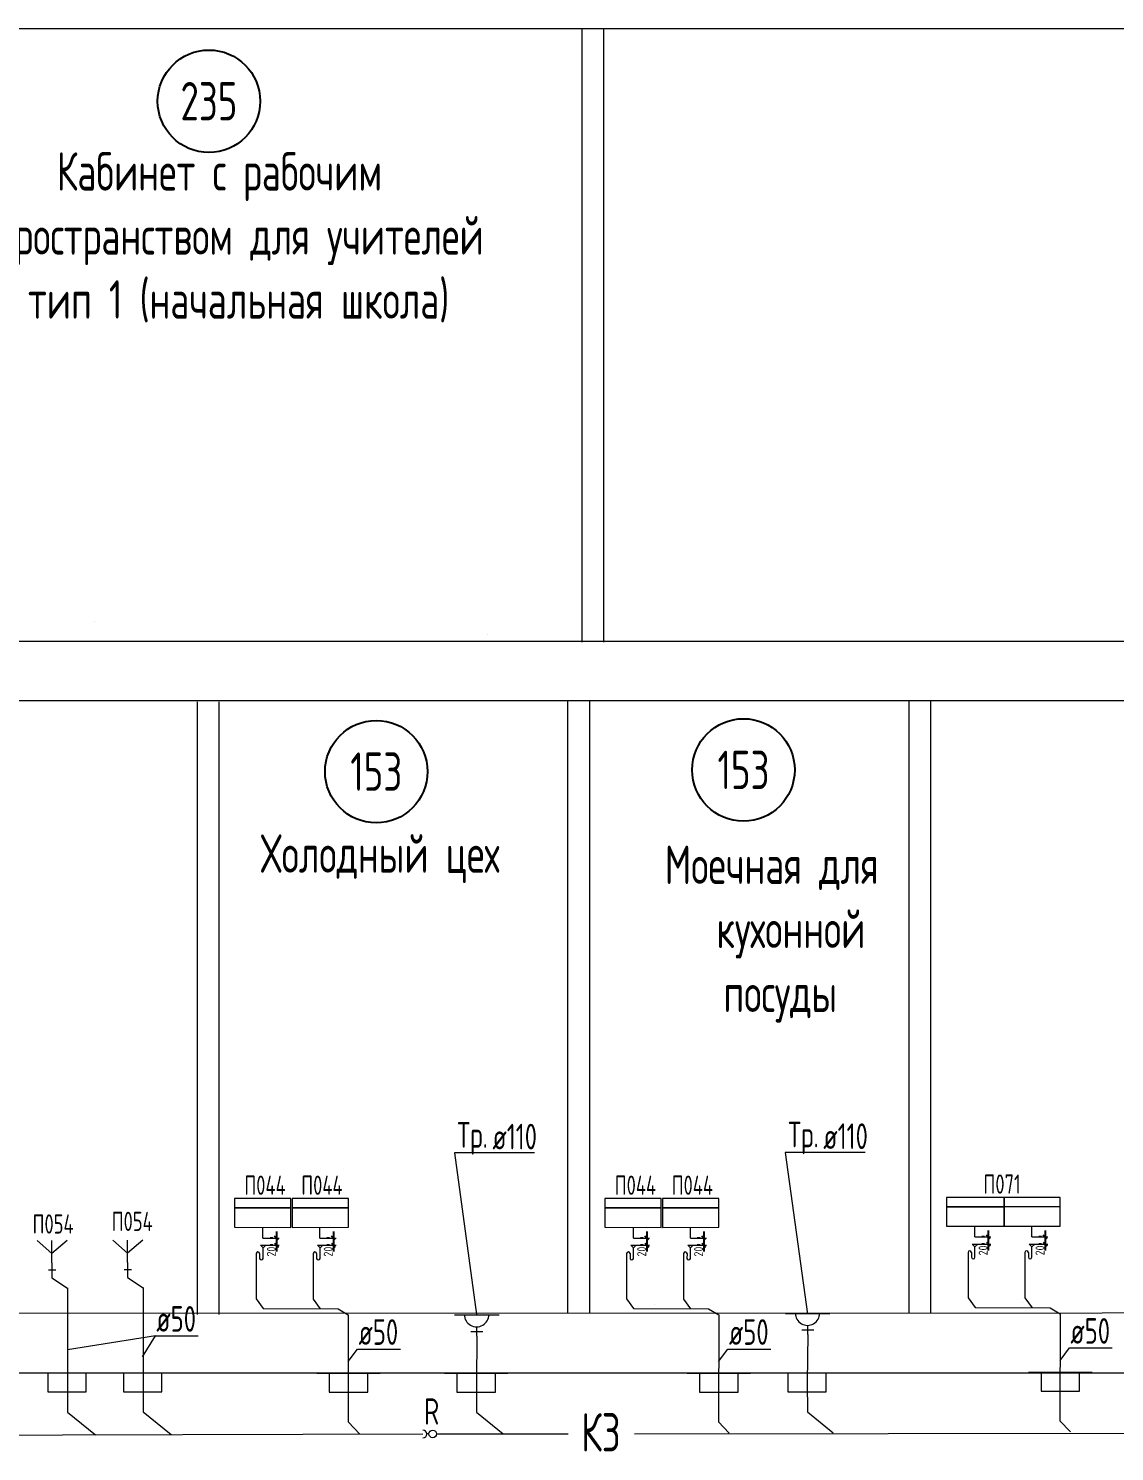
# Model space of a CAD drawing. Header units: millimetres. Extents: x -8689834 to 9419935, y -284943 to 166066.
# Drawn here: x -225617 to -217139, y -274200 to -263091 of the extents above; entities that cross this region are included whole.
import ezdxf
from ezdxf.enums import TextEntityAlignment as Align

# ---------------------------------------------------------------- set-up
doc = ezdxf.new("R2010")
doc.units = ezdxf.units.MM
doc.header["$MEASUREMENT"] = 0
doc.layers.get('0').update_dxf_attribs({"color": 250, "lineweight": 9})
for name, color, linetype in [('PDF _0', 7, 'Continuous'), ('PDF __ВК-В1', 5, 'Continuous'), ('PDF __ВК-противопожарные муфты', 1, 'Continuous'), ('PDF __ВК-стены', 7, 'Continuous'), ('PDF __Сантехника', 7, 'Continuous'), ('PDF _TEKSTBK', 7, 'Continuous'), ('АР_Кровля дорожки', 245, 'Continuous'), ('АР_Таблицы', 250, 'Continuous')]:
    doc.layers.add(name, color=color, linetype=linetype)
doc.layers.add('PDF __ВК-К1', color=7, linetype='Continuous', true_color=0xb80000)
for name, color, linetype, lineweight in [('АР_Маркер экспликации', 239, 'Continuous', 13), ('АР_Номер помещения', 1, 'Continuous', 25), ('АР_Помещения_площадь', 19, 'Continuous', 9), ('ВК_канализация', 32, 'Continuous', 30)]:
    doc.layers.add(name, color=color, linetype=linetype, lineweight=lineweight)
doc.styles.add('ISOCPEUR', font='isocpeur.ttf', dxfattribs={"width": 0.7})
doc.styles.get("Standard").update_dxf_attribs({"font": 'isocpeur.ttf', "width": 0.7})
doc.styles.add('ГОСТ М100', font='ARIALN.TTF')
doc.dimstyles.new('ISO-25', dxfattribs={"dimtxt": 70, "dimasz": 30, "dimexe": 50, "dimexo": 50, "dimgap": 5, "dimtad": 1, "dimdec": 0, "dimdsep": 46, "dimtxsty": 'ГОСТ М100', "dimblk": 'OBLIQUE', "dimcen": 30, "dimdle": 50, "dimadec": 0, "dimazin": 0, "dimtfac": 1, "dimtdec": 0, "dimtmove": 1, "dimatfit": 3, "dimldrblk": 'OBLIQUE', "dimfxl": 1, "dimarcsym": 0})

# ---------------------------------------------------------------- blocks, each defined once
blk = doc.blocks.new('*U1959')
at = {"layer": 'АР_Номер помещения', "color": 7}
blk.add_circle((-15720, 4793), 400, dxfattribs=at)
at = {"layer": 'АР_Помещения_площадь', "color": 7}
blk.add_line((-13545, 633), (-13545, 633), dxfattribs=at)
at = {"color": 7, "style": 'ISOCPEUR', "width": 0.7, "flags": 1}
blk.add_attdef('КАТЕГОРИЯ', (-499, -2092), '', height=250, dxfattribs=at)
at = {"layer": 'АР_Номер помещения', "color": 7, "style": 'ISOCPEUR', "width": 0.7}
blk.add_attdef('НОМЕР_ПОМЕЩЕНИЯ', text='', height=300, dxfattribs=at).set_placement((-15720, 4793), align=Align.MIDDLE_CENTER)
at = {"layer": 'АР_Помещения_площадь', "color": 7, "lineweight": 30, "width": 0.7, "flags": 104}
blk.add_attdef('ИМЯ_ПОМЕЩЕНИЯ', text='', height=100, dxfattribs=at).set_placement((158, 1217), align=Align.MIDDLE_CENTER)
at = {"layer": 'АР_Помещения_площадь', "color": 7, "style": 'ISOCPEUR', "width": 0.7}
blk.add_attdef('ПЛОЩАДЬ_ПОМЕЩЕНИЯ', text='', height=200, dxfattribs=at).set_placement((-13540, 880), align=Align.MIDDLE_RIGHT)
blk = doc.blocks.new('*U1955')
at = {"layer": 'АР_Номер помещения', "color": 7}
blk.add_circle((-15720, 4793), 400, dxfattribs=at)
at = {"layer": 'АР_Помещения_площадь', "color": 7}
blk.add_line((-13545, 633), (-13545, 633), dxfattribs=at)
at = {"color": 7, "style": 'ISOCPEUR', "width": 0.7, "flags": 1}
blk.add_attdef('КАТЕГОРИЯ', (-499, -2092), '', height=250, dxfattribs=at)
at = {"layer": 'АР_Номер помещения', "color": 7, "style": 'ISOCPEUR', "width": 0.7}
blk.add_attdef('НОМЕР_ПОМЕЩЕНИЯ', text='', height=300, dxfattribs=at).set_placement((-15720, 4793), align=Align.MIDDLE_CENTER)
at = {"layer": 'АР_Помещения_площадь', "color": 7, "lineweight": 30, "width": 0.7, "flags": 104}
blk.add_attdef('ИМЯ_ПОМЕЩЕНИЯ', text='', height=100, dxfattribs=at).set_placement((158, 1217), align=Align.MIDDLE_CENTER)
at = {"layer": 'АР_Помещения_площадь', "color": 7, "style": 'ISOCPEUR', "width": 0.7}
blk.add_attdef('ПЛОЩАДЬ_ПОМЕЩЕНИЯ', text='', height=200, dxfattribs=at).set_placement((-13540, 880), align=Align.MIDDLE_RIGHT)
blk = doc.blocks.new('*U1956')
at = {"layer": 'АР_Номер помещения', "color": 7}
blk.add_circle((-15720, 4793), 400, dxfattribs=at)
at = {"layer": 'АР_Помещения_площадь', "color": 7}
blk.add_line((-13545, 633), (-13545, 633), dxfattribs=at)
at = {"color": 7, "style": 'ISOCPEUR', "width": 0.7, "flags": 1}
blk.add_attdef('КАТЕГОРИЯ', (-499, -2092), '', height=250, dxfattribs=at)
at = {"layer": 'АР_Номер помещения', "color": 7, "style": 'ISOCPEUR', "width": 0.7}
blk.add_attdef('НОМЕР_ПОМЕЩЕНИЯ', text='', height=300, dxfattribs=at).set_placement((-15720, 4793), align=Align.MIDDLE_CENTER)
at = {"layer": 'АР_Помещения_площадь', "color": 7, "lineweight": 30, "width": 0.7, "flags": 104}
blk.add_attdef('ИМЯ_ПОМЕЩЕНИЯ', text='', height=100, dxfattribs=at).set_placement((158, 1217), align=Align.MIDDLE_CENTER)
at = {"layer": 'АР_Помещения_площадь', "color": 7, "style": 'ISOCPEUR', "width": 0.7}
blk.add_attdef('ПЛОЩАДЬ_ПОМЕЩЕНИЯ', text='', height=200, dxfattribs=at).set_placement((-13540, 880), align=Align.MIDDLE_RIGHT)
blk = doc.blocks.new('_Oblique')
at = {"color": 0, "linetype": 'ByBlock', "lineweight": -2}
blk.add_line((-0.5, -0.5), (0.5, 0.5), dxfattribs=at)
blk = doc.blocks.new('*D2082')
at = {"layer": 'АР_Кровля дорожки', "color": 0, "lineweight": -2, "ltscale": 500, "transparency": 16777216}
for p, q in [((-223681, -272483), (-223681, -272639)), ((-223710, -272533), (-223731, -272533)), ((-223710, -272589), (-223731, -272589))]:
    blk.add_line(p, q, dxfattribs=at)
at = {"layer": 'АР_Кровля дорожки', "color": 0, "lineweight": -2, "ltscale": 500, "transparency": 16777216, "xscale": 30, "yscale": 30, "zscale": 30}
for p, rotation in [((-223681, -272533), 90), ((-223681, -272589), 270)]:
    blk.add_blockref('_Oblique', p, dxfattribs=dict(at, rotation=rotation))
at = {"layer": 'АР_Кровля дорожки', "color": 0, "lineweight": 13, "ltscale": 500, "transparency": 16777216, "insert": (-223721, -272639), "char_height": 70, "attachment_point": 5, "rotation": 90, "style": 'ГОСТ М100'}
blk.add_mtext('{\\fГОСТ тип А|b0|i0|c0|p34;20}', dxfattribs=at)
blk = doc.blocks.new('*D2083')
at = {"layer": 'АР_Кровля дорожки', "color": 0, "lineweight": -2, "ltscale": 500, "transparency": 16777216}
for p, q in [((-223237, -272483), (-223237, -272639)), ((-223266, -272533), (-223287, -272533)), ((-223266, -272589), (-223287, -272589))]:
    blk.add_line(p, q, dxfattribs=at)
at = {"layer": 'АР_Кровля дорожки', "color": 0, "lineweight": -2, "ltscale": 500, "transparency": 16777216, "xscale": 30, "yscale": 30, "zscale": 30}
for p, rotation in [((-223237, -272533), 90), ((-223237, -272589), 270)]:
    blk.add_blockref('_Oblique', p, dxfattribs=dict(at, rotation=rotation))
at = {"layer": 'АР_Кровля дорожки', "color": 0, "lineweight": 13, "ltscale": 500, "transparency": 16777216, "insert": (-223277, -272639), "char_height": 70, "attachment_point": 5, "rotation": 90, "style": 'ГОСТ М100'}
blk.add_mtext('{\\fГОСТ тип А|b0|i0|c0|p34;20}', dxfattribs=at)
blk = doc.blocks.new('*D2071')
at = {"layer": 'АР_Кровля дорожки', "color": 0, "lineweight": -2, "ltscale": 500, "transparency": 16777216}
for p, q in [((-220790, -272483), (-220790, -272639)), ((-220819, -272533), (-220840, -272533)), ((-220819, -272589), (-220840, -272589))]:
    blk.add_line(p, q, dxfattribs=at)
at = {"layer": 'АР_Кровля дорожки', "color": 0, "lineweight": -2, "ltscale": 500, "transparency": 16777216, "xscale": 30, "yscale": 30, "zscale": 30}
for p, rotation in [((-220790, -272533), 90), ((-220790, -272589), 270)]:
    blk.add_blockref('_Oblique', p, dxfattribs=dict(at, rotation=rotation))
at = {"layer": 'АР_Кровля дорожки', "color": 0, "lineweight": 13, "ltscale": 500, "transparency": 16777216, "insert": (-220830, -272639), "char_height": 70, "attachment_point": 5, "rotation": 90, "style": 'ГОСТ М100'}
blk.add_mtext('{\\fГОСТ тип А|b0|i0|c0|p34;20}', dxfattribs=at)
blk = doc.blocks.new('*D2072')
at = {"layer": 'АР_Кровля дорожки', "color": 0, "lineweight": -2, "ltscale": 500, "transparency": 16777216}
for p, q in [((-220346, -272483), (-220346, -272639)), ((-220375, -272533), (-220396, -272533)), ((-220375, -272589), (-220396, -272589))]:
    blk.add_line(p, q, dxfattribs=at)
at = {"layer": 'АР_Кровля дорожки', "color": 0, "lineweight": -2, "ltscale": 500, "transparency": 16777216, "xscale": 30, "yscale": 30, "zscale": 30}
for p, rotation in [((-220346, -272533), 90), ((-220346, -272589), 270)]:
    blk.add_blockref('_Oblique', p, dxfattribs=dict(at, rotation=rotation))
at = {"layer": 'АР_Кровля дорожки', "color": 0, "lineweight": 13, "ltscale": 500, "transparency": 16777216, "insert": (-220386, -272639), "char_height": 70, "attachment_point": 5, "rotation": 90, "style": 'ГОСТ М100'}
blk.add_mtext('{\\fГОСТ тип А|b0|i0|c0|p34;20}', dxfattribs=at)
blk = doc.blocks.new('*U1968')
at = {"layer": 'АР_Номер помещения', "color": 7}
blk.add_circle((-15720, 4793), 400, dxfattribs=at)
at = {"layer": 'АР_Помещения_площадь', "color": 7}
blk.add_line((-13545, 633), (-13545, 633), dxfattribs=at)
at = {"color": 7, "style": 'ISOCPEUR', "width": 0.7, "flags": 1}
blk.add_attdef('КАТЕГОРИЯ', (-499, -2092), '', height=250, dxfattribs=at)
at = {"layer": 'АР_Номер помещения', "color": 7, "style": 'ISOCPEUR', "width": 0.7}
blk.add_attdef('НОМЕР_ПОМЕЩЕНИЯ', text='', height=300, dxfattribs=at).set_placement((-15720, 4793), align=Align.MIDDLE_CENTER)
at = {"layer": 'АР_Помещения_площадь', "color": 7, "lineweight": 30, "width": 0.7, "flags": 104}
blk.add_attdef('ИМЯ_ПОМЕЩЕНИЯ', text='', height=100, dxfattribs=at).set_placement((158, 1217), align=Align.MIDDLE_CENTER)
at = {"layer": 'АР_Помещения_площадь', "color": 7, "style": 'ISOCPEUR', "width": 0.7}
blk.add_attdef('ПЛОЩАДЬ_ПОМЕЩЕНИЯ', text='', height=200, dxfattribs=at).set_placement((-13540, 880), align=Align.MIDDLE_RIGHT)
blk = doc.blocks.new('*D2077')
at = {"layer": 'АР_Кровля дорожки', "color": 0, "lineweight": -2, "ltscale": 500, "transparency": 16777216}
for p, q in [((-218125, -272475), (-218125, -272630)), ((-218154, -272525), (-218175, -272525)), ((-218154, -272580), (-218175, -272580))]:
    blk.add_line(p, q, dxfattribs=at)
at = {"layer": 'АР_Кровля дорожки', "color": 0, "lineweight": -2, "ltscale": 500, "transparency": 16777216, "xscale": 30, "yscale": 30, "zscale": 30}
for p, rotation in [((-218125, -272525), 90), ((-218125, -272580), 270)]:
    blk.add_blockref('_Oblique', p, dxfattribs=dict(at, rotation=rotation))
at = {"layer": 'АР_Кровля дорожки', "color": 0, "lineweight": 13, "ltscale": 500, "transparency": 16777216, "insert": (-218165, -272630), "char_height": 70, "attachment_point": 5, "rotation": 90, "style": 'ГОСТ М100'}
blk.add_mtext('{\\fГОСТ тип А|b0|i0|c0|p34;20}', dxfattribs=at)
blk = doc.blocks.new('*D2078')
at = {"layer": 'АР_Кровля дорожки', "color": 0, "lineweight": -2, "ltscale": 500, "transparency": 16777216}
for p, q in [((-217681, -272475), (-217681, -272630)), ((-217710, -272525), (-217731, -272525)), ((-217710, -272580), (-217731, -272580))]:
    blk.add_line(p, q, dxfattribs=at)
at = {"layer": 'АР_Кровля дорожки', "color": 0, "lineweight": -2, "ltscale": 500, "transparency": 16777216, "xscale": 30, "yscale": 30, "zscale": 30}
for p, rotation in [((-217681, -272525), 90), ((-217681, -272580), 270)]:
    blk.add_blockref('_Oblique', p, dxfattribs=dict(at, rotation=rotation))
at = {"layer": 'АР_Кровля дорожки', "color": 0, "lineweight": 13, "ltscale": 500, "transparency": 16777216, "insert": (-217721, -272630), "char_height": 70, "attachment_point": 5, "rotation": 90, "style": 'ГОСТ М100'}
blk.add_mtext('{\\fГОСТ тип А|b0|i0|c0|p34;20}', dxfattribs=at)

msp = doc.modelspace()

# ---------------------------------------------------------------- linework, layer by layer
at = {"layer": 'PDF _0', "color": 3, "lineweight": 13}
for centre in [(-222118.9, -273131.3), (-222118.9, -273131.3), (-219536.1, -273119.6), (-219536.1, -273119.6)]:
    msp.add_arc(centre, 95.2, 179.99999, 0.00001, dxfattribs=at)
at = {"layer": 'PDF __ВК-В1', "color": 30, "lineweight": 13, "true_color": 0xf26722}
for points in [[(-225433.6, -272654.3), (-225433.6, -272552.6)], [(-224843.2, -272651.6), (-224843.2, -272549.9)]]:
    msp.add_lwpolyline(points, dxfattribs=at)
at = {"layer": 'PDF __ВК-К1', "color": 30, "lineweight": 13, "true_color": 0xf26722}
for points in [[(-223786.3, -272533.2), (-223786.3, -272452.7)], [(-223341.9, -272533.2), (-223341.9, -272452.7)], [(-220895, -272533.2), (-220895, -272452.7)], [(-220450.5, -272533.2), (-220450.5, -272452.7)], [(-218229.9, -272524.5), (-218229.9, -272444.1)], [(-217785.4, -272524.5), (-217785.4, -272444.1)], [(-225461.2, -272781.3), (-225403.3, -272781.3)], [(-225433.6, -272726.1), (-225433.6, -272844.8)], [(-224870.9, -272778.6), (-224812.9, -272778.6)], [(-224843.2, -272723.3), (-224843.2, -272842.1)], [(-225433.6, -272844.8), (-225312.9, -272923.6)], [(-224843.2, -272842.1), (-224722.5, -272920.9)], [(-222290.3, -273133.4), (-221943.2, -273133.4)], [(-219707.6, -273121.7), (-219360.5, -273121.7)], [(-222070.2, -273264.6), (-222163.3, -273264.6)], [(-222070.2, -273264.6), (-222163.3, -273264.6)], [(-222116.7, -273298.5), (-222116.1, -273226.5)], [(-219487.5, -273253), (-219580.6, -273253)], [(-219487.5, -273253), (-219580.6, -273253)], [(-219534, -273286.8), (-219533.3, -273214.9)]]:
    msp.add_lwpolyline(points, dxfattribs=at)
at = {"layer": 'PDF __ВК-К1', "lineweight": 13}
for points in [[(-222290.3, -273133.4), (-221943.2, -273133.4)], [(-219707.6, -273121.7), (-219360.5, -273121.7)]]:
    msp.add_lwpolyline(points, dxfattribs=at)
at = {"layer": 'PDF __ВК-противопожарные муфты', "lineweight": 13}
for points in [[(-225558.4, -273585.3), (-225312.9, -273585.3), (-225063.2, -273585.3)], [(-225466, -273585.3), (-225466, -273733.4), (-225165.5, -273733.4), (-225165.5, -273585.3)], [(-224968, -273585.3), (-224722.5, -273585.3), (-224472.8, -273585.3)], [(-224875.6, -273585.3), (-224875.6, -273733.4), (-224575.1, -273733.4), (-224575.1, -273585.3)], [(-223366.8, -273588.6), (-223121.2, -273588.6), (-222871.5, -273588.6)], [(-223269.4, -273588.6), (-223269.4, -273736.7), (-222968.9, -273736.7), (-222968.9, -273588.6)], [(-222369.9, -273588.6), (-222124.4, -273588.6), (-221874.6, -273588.6)], [(-222272.6, -273588.6), (-222272.6, -273736.7), (-221972, -273736.7), (-221972, -273588.6)], [(-220475.4, -273588.6), (-220229.9, -273588.6), (-219980.2, -273588.6)], [(-220378.1, -273588.6), (-220378.1, -273736.7), (-220077.5, -273736.7), (-220077.5, -273588.6)], [(-219787.2, -273585.3), (-219541.7, -273585.3), (-219291.9, -273585.3)], [(-219689.8, -273585.3), (-219689.8, -273733.4), (-219389.3, -273733.4), (-219389.3, -273585.3)], [(-217810.3, -273579.9), (-217564.8, -273579.9), (-217315.1, -273579.9)], [(-217713, -273579.9), (-217713, -273728.1), (-217412.4, -273728.1), (-217412.4, -273579.9)]]:
    msp.add_lwpolyline(points, dxfattribs=at)
at = {"layer": 'PDF __ВК-стены', "color": 18, "lineweight": 13, "true_color": 0x000000}
for points in [[(-232820.5, -263091.3), (-201102.6, -263091.3)], [(-221298.1, -263098.5), (-221298.1, -267881.9)], [(-221128.8, -263098.5), (-221128.8, -267881.9)], [(-232820.5, -267874.7), (-201102.6, -267874.7)], [(-232820.5, -268336.2), (-201102.6, -268336.2)], [(-224299.4, -268346.6), (-224299.4, -273130.1)], [(-224130.1, -268346.6), (-224130.1, -273130.1)], [(-221408.1, -268336.2), (-221408.1, -273119.6)], [(-221238.8, -268336.2), (-221238.8, -273119.6)], [(-218746.1, -268336.2), (-218746.1, -273119.6)], [(-218576.8, -268336.2), (-218576.8, -273119.6)], [(-233372.7, -273119.7), (-201102.6, -273115.3)], [(-233343.1, -273585.3), (-201102.6, -273585.3)], [(-232820.5, -273585.3), (-201102.6, -273585.3)]]:
    msp.add_lwpolyline(points, dxfattribs=at)
at = {"layer": 'PDF __Сантехника', "lineweight": 13}
for points in [[(-223570.1, -272225.1), (-224008.6, -272225.1), (-224008.6, -272297.1), (-223570.1, -272297.1)], [(-223119.6, -272225.1), (-223558, -272224.9), (-223558, -272296.9), (-223119.6, -272297.1)], [(-220678.8, -272225.1), (-221117.2, -272225.1), (-221117.2, -272297.1), (-220678.8, -272297.1)], [(-220228.3, -272225.1), (-220666.7, -272224.9), (-220666.7, -272296.9), (-220228.3, -272297.1)], [(-218001.6, -272216.4), (-218452.1, -272216.4), (-218452.1, -272288.4), (-218001.6, -272288.4)], [(-217563.2, -272216.4), (-218001.6, -272216.3), (-218001.6, -272288.2), (-217563.2, -272288.4)], [(-223570.1, -272297.1), (-224008.6, -272297.1), (-224008.6, -272449.4), (-223570.1, -272449.7)], [(-223119.6, -272297.1), (-223558, -272297.1), (-223558.2, -272450.1), (-223119.6, -272449.4)], [(-220678.8, -272297.1), (-221117.2, -272297.1), (-221117.2, -272449.4), (-220678.8, -272449.7)], [(-220228.3, -272297.1), (-220666.7, -272297.1), (-220666.9, -272450.1), (-220228.3, -272449.4)], [(-218001.7, -272288.4), (-218452.1, -272288.4), (-218452.1, -272440.8), (-218001.7, -272441)], [(-217563.2, -272288.4), (-218001.6, -272288.4), (-218001.8, -272441.4), (-217563.2, -272440.8)]]:
    msp.add_lwpolyline(points, close=True, dxfattribs=at)
for points in [[(-225433.6, -272726.1), (-225433.6, -272654.3), (-225549.6, -272552.1)], [(-225314.9, -272552.1), (-225433.6, -272654.3)], [(-224843.2, -272723.3), (-224843.2, -272651.6), (-224959.2, -272549.4)], [(-224724.5, -272549.4), (-224843.2, -272651.6)]]:
    msp.add_lwpolyline(points, dxfattribs=at)
at = {"layer": 'PDF _TEKSTBK', "lineweight": 13}
for points in [[(-223785.1, -272610.1), (-223806.1, -272589.1)], [(-223340.6, -272610.1), (-223361.7, -272589.1)], [(-220893.8, -272610.1), (-220914.8, -272589.1)], [(-220449.3, -272610.1), (-220470.4, -272589.1)], [(-218228.7, -272601.5), (-218249.7, -272580.4)], [(-217784.2, -272601.5), (-217805.2, -272580.4)]]:
    msp.add_lwpolyline(points, dxfattribs=at)
at = {"layer": 'PDF _TEKSTBK', "color": 30, "lineweight": 13, "true_color": 0xf26722}
for points in [[(-218228.8, -272683.8), (-218228.7, -272601.5), (-218228.7, -272601.5)], [(-217784.3, -272683.8), (-217784.2, -272601.5), (-217784.2, -272601.5)], [(-223785.2, -272692.4), (-223785.1, -272610.1), (-223785.1, -272610.1)], [(-223340.7, -272692.4), (-223340.6, -272610.1), (-223340.6, -272610.1)], [(-220893.9, -272692.4), (-220893.8, -272610.1), (-220893.8, -272610.1)], [(-220449.4, -272692.4), (-220449.3, -272610.1), (-220449.3, -272610.1)]]:
    msp.add_lwpolyline(points, dxfattribs=at)
for centre, start, end in [((-223825.9, -272655.7), 4.41024, 173.3803), ((-223798.7, -272690.3), 186.00543, 350.95979), ((-223381.4, -272655.7), 4.41024, 173.3803), ((-223354.3, -272690.3), 186.00543, 350.95979), ((-220934.6, -272655.7), 4.41024, 173.3803), ((-220907.4, -272690.3), 186.00543, 350.95979), ((-220490.1, -272655.7), 4.41024, 173.3803), ((-220463, -272690.3), 186.00543, 350.95979), ((-218269.5, -272647), 4.41024, 173.3803), ((-218242.3, -272681.6), 186.00543, 350.95979), ((-217825, -272647), 4.41024, 173.3803), ((-217797.8, -272681.6), 186.00543, 350.95979)]:
    msp.add_arc(centre, 13.7, start, end, dxfattribs=at)
at = {"layer": 'АР_Кровля дорожки', "color": 7, "lineweight": 13, "ltscale": 500}
for points in [[(-223806.1, -272589.1), (-223660.4, -272589.1)], [(-223786.3, -272533.2), (-223660.4, -272533.2)], [(-223785.1, -272610.1), (-223763.4, -272589.1)], [(-223361.7, -272589.1), (-223216, -272589.1)], [(-223341.9, -272533.2), (-223216, -272533.2)], [(-223340.6, -272610.1), (-223319, -272589.1)], [(-220914.8, -272589.1), (-220769.1, -272589.1)], [(-220895, -272533.2), (-220769.1, -272533.2)], [(-220893.8, -272610.1), (-220872.1, -272589.1)], [(-220470.4, -272589.1), (-220324.6, -272589.1)], [(-220450.5, -272533.2), (-220324.6, -272533.2)], [(-220449.3, -272610.1), (-220427.6, -272589.1)], [(-218249.7, -272580.4), (-218104, -272580.4)], [(-218229.9, -272524.5), (-218104, -272524.5)], [(-218228.7, -272601.5), (-218207, -272580.4)], [(-217805.2, -272580.4), (-217659.5, -272580.4)], [(-217785.4, -272524.5), (-217659.5, -272524.5)], [(-217784.2, -272601.5), (-217762.5, -272580.4)]]:
    msp.add_lwpolyline(points, dxfattribs=at)
at = {"layer": 'АР_Кровля дорожки', "color": 30, "lineweight": 13, "ltscale": 500, "true_color": 0xf26722}
for points in [[(-223839.5, -272654.1), (-223839.5, -273008.6)], [(-223812.3, -272654.7), (-223812.4, -272691.7)], [(-223395, -272654.1), (-223395, -273009.9)], [(-223367.8, -272654.7), (-223367.9, -272691.7)], [(-220948.1, -272654.1), (-220948.1, -273008.6)], [(-220921, -272654.7), (-220921.1, -272691.7)], [(-220503.7, -272654.1), (-220503.7, -273009.9)], [(-220476.5, -272654.7), (-220476.6, -272691.7)], [(-218283, -272645.5), (-218283, -272999.9)], [(-218255.8, -272646), (-218255.9, -272683.1)], [(-217838.5, -272645.5), (-217838.6, -273001.2)], [(-217811.4, -272646), (-217811.5, -272683.1)], [(-223839.5, -273008.6), (-223784.3, -273084.4), (-223198.7, -273086.1), (-223120.4, -273132.7), (-223122, -273968.2), (-223030.3, -274064.3)], [(-223395, -273009.9), (-223339.8, -273085.7)], [(-220948.1, -273008.6), (-220892.9, -273084.4), (-220307.4, -273086.1), (-220229.1, -273132.7), (-220230.6, -273968.2), (-220147.1, -274055.9)], [(-220503.7, -273009.9), (-220448.5, -273085.7)], [(-218283, -272999.9), (-218227.8, -273075.7), (-217642.3, -273077.4), (-217564, -273124), (-217565.5, -273959.6), (-217481.9, -274047.2)], [(-217838.6, -273001.2), (-217783.4, -273077)]]:
    msp.add_lwpolyline(points, dxfattribs=at)
at = {"layer": 'ВК_канализация', "color": 18, "lineweight": 13, "ltscale": 500, "true_color": 0x000000}
for points in [[(-221667.7, -271868.1), (-222292.6, -271868.1), (-222118.9, -273131.3)], [(-219085, -271864.8), (-219709.9, -271864.8), (-219536.1, -273128)], [(-224626.4, -273297.2), (-225312.9, -273407)], [(-224726.4, -273461.8), (-224626.4, -273297.2), (-224291.2, -273297.2)], [(-223121.1, -273497), (-223048.2, -273399.7), (-222713, -273399.7)], [(-220229.8, -273497), (-220156.9, -273399.7), (-219821.7, -273399.7)], [(-217564.6, -273488.3), (-217491.8, -273391), (-217156.6, -273391)]]:
    msp.add_lwpolyline(points, dxfattribs=at)
at = {"layer": 'ВК_канализация', "color": 30, "lineweight": 13, "ltscale": 500, "true_color": 0xf26722}
for points in [[(-225312.9, -272921.4), (-225312.9, -273892.6)], [(-224722.5, -272918.7), (-224722.5, -273889.9)], [(-222116.7, -273298.5), (-222120.1, -273660.4), (-222119.5, -273893.2)], [(-219534, -273286.8), (-219537.4, -273657.1), (-219536.8, -273889.9)], [(-225312.9, -273892.6), (-225093.2, -274069.4)], [(-224722.5, -273889.9), (-224502.8, -274067.9)], [(-222119.5, -273893.2), (-221911.7, -274061.6)], [(-219536.8, -273889.9), (-219334.4, -274053.9)], [(-230039.1, -274081.5), (-222537.5, -274062.8)], [(-222490.8, -274062.4), (-222507.5, -274062.5)], [(-222490.8, -274062.4), (-222507.5, -274062.5)], [(-222490.8, -274062.4), (-222507.5, -274062.5)], [(-222430.8, -274062.8), (-221403, -274061.6)], [(-220887.4, -274060.9), (-216925.2, -274056)]]:
    msp.add_lwpolyline(points, dxfattribs=at)
msp.add_circle((-222460.8, -274062.1), 30, dxfattribs=at)
msp.add_circle((-222460.8, -274062.1), 30, dxfattribs=at)
msp.add_circle((-222460.8, -274062.1), 30, dxfattribs=at)
msp.add_arc((-222537.5, -274062.8), 30, 270.50316, 90.50316, dxfattribs=at)
msp.add_arc((-222537.5, -274062.8), 30, 270.50316, 90.50316, dxfattribs=at)
msp.add_arc((-222537.5, -274062.8), 30, 270.50316, 90.50316, dxfattribs=at)

# ---------------------------------------------------------------- block references
at = {"layer": 'АР_Маркер экспликации', "color": 7, "lineweight": 13}
ref = msp.add_blockref('*U1956', (-211555, -268355.4), dxfattribs=at)
ref.add_attrib('НОМЕР_ПОМЕЩЕНИЯ', '243', dxfattribs={"layer": 'АР_Номер помещения', "color": 7, "height": 300, "style": 'ISOCPEUR', "width": 0.7}).set_placement((-227274.8, -263562), align=Align.MIDDLE_CENTER)
ref = msp.add_blockref('*U1955', (-208488.3, -268452.6), dxfattribs=at)
ref.add_attrib('НОМЕР_ПОМЕЩЕНИЯ', '235', dxfattribs={"layer": 'АР_Номер помещения', "color": 7, "height": 300, "style": 'ISOCPEUR', "width": 0.7}).set_placement((-224208.1, -263659.2), align=Align.MIDDLE_CENTER)
ref = msp.add_blockref('*U1959', (-207182, -273685.6), dxfattribs=at)
ref.add_attrib('НОМЕР_ПОМЕЩЕНИЯ', '153', dxfattribs={"layer": 'АР_Номер помещения', "color": 7, "height": 300, "style": 'ISOCPEUR', "width": 0.7}).set_placement((-222901.8, -268892.2), align=Align.MIDDLE_CENTER)
ref = msp.add_blockref('*U1968', (-204315.8, -273672.4), dxfattribs=at)
ref.add_attrib('НОМЕР_ПОМЕЩЕНИЯ', '153', dxfattribs={"layer": 'АР_Номер помещения', "color": 7, "height": 300, "style": 'ISOCPEUR', "width": 0.7}).set_placement((-220035.5, -268879), align=Align.MIDDLE_CENTER)

# ---------------------------------------------------------------- texts
at = {"layer": 'АР_Таблицы', "lineweight": 13, "ltscale": 100, "attachment_point": 4, "style": 'ISOCPEUR'}
for s, insert, char_height, width in [('\\pxi-1,l1,qc,t1,5;Кабинет с рабочим пространством для учителей тип 1 (начальная школа)', (-226224.3, -264721.8), 300, 4196.36), ('\\pxi-1,l1,qc,t1,5;Холодный цех', (-224969.6, -269572.6), 300, 4196.36), ('\\pxi-1,l1,qc,t1,5;Моечная для кухонной\\P посуды', (-221144.9, -270160.3), 300, 2659.108), ('П044', (-223932, -272120.8), 150, 3718.698), ('П044', (-223487.6, -272120.8), 150, 3718.698), ('П044', (-221040.7, -272120.8), 150, 3718.698), ('П044', (-220596.2, -272120.8), 150, 3718.698), ('П071', (-218162.5, -272112.1), 150, 3718.698), ('П054', (-225584.8, -272423.7), 150, 3718.698), ('П054', (-224967.3, -272403.1), 150, 3718.698), ('\\pxi-1,l1,t1,5;ø50', (-224618.7, -273164.5), 200, 7500), ('\\pxi-1,l1,t1,5;ø50', (-223040.5, -273267), 200, 7500), ('\\pxi-1,l1,t1,5;ø50', (-220149.1, -273267), 200, 7500), ('\\pxi-1,l1,t1,5;ø50', (-217484, -273258.3), 200, 7500)]:
    msp.add_mtext(s, dxfattribs=dict(at, insert=insert, char_height=char_height, width=width))
at = {"layer": 'ВК_канализация', "color": 18, "lineweight": 13, "ltscale": 100, "true_color": 0x000000, "attachment_point": 4, "style": 'ISOCPEUR'}
for s, insert, char_height, width in [('Тр.', (-222269.2, -271755.5), 200, 5891.51), ('\\pxi-1,l1,t1,5;ø110', (-221995.2, -271741.5), 200, 7500), ('Тр.', (-219686.5, -271752.2), 200, 5891.51), ('\\pxi-1,l1,t1,5;ø110', (-219412.5, -271738.2), 200, 7500), ('R', (-222529.2, -273886.9), 205.4, 5730.034), ('К3', (-221303, -274049.4), 300, 5891.51)]:
    msp.add_mtext(s, dxfattribs=dict(at, insert=insert, char_height=char_height, width=width))

# ---------------------------------------------------------------- dimensions: what is measured, and where the dimension line sits
at = {"layer": 'АР_Кровля дорожки', "color": 7, "lineweight": 13, "ltscale": 500}
for base, p1, p2, picture, middle in [((-223681.5, -272589.1), (-223660.4, -272533.2), (-223660.4, -272589.1), '*D2082', (-223681.5, -272639.1)), ((-223237, -272589.1), (-223216, -272533.2), (-223216, -272589.1), '*D2083', (-223237, -272639.1)), ((-220790.1, -272589.1), (-220769.1, -272533.2), (-220769.1, -272589.1), '*D2071', (-220790.1, -272639.1)), ((-220345.7, -272589.1), (-220324.6, -272533.2), (-220324.6, -272589.1), '*D2072', (-220345.7, -272639.1)), ((-218125, -272580.4), (-218104, -272524.5), (-218104, -272580.4), '*D2077', (-218125, -272630.4)), ((-217680.5, -272580.4), (-217659.5, -272524.5), (-217659.5, -272580.4), '*D2078', (-217680.5, -272630.4))]:
    dim = msp.add_linear_dim(base=base, p1=p1, p2=p2, angle=90, text='{\\fГОСТ тип А|b0|i0|c0|p34;20}', dimstyle='ISO-25', dxfattribs=at)
    dim.commit()
    dim.dimension.update_dxf_attribs({"geometry": picture, "text_midpoint": middle, "dimtype": 160})

doc.saveas('drawing.dxf')
